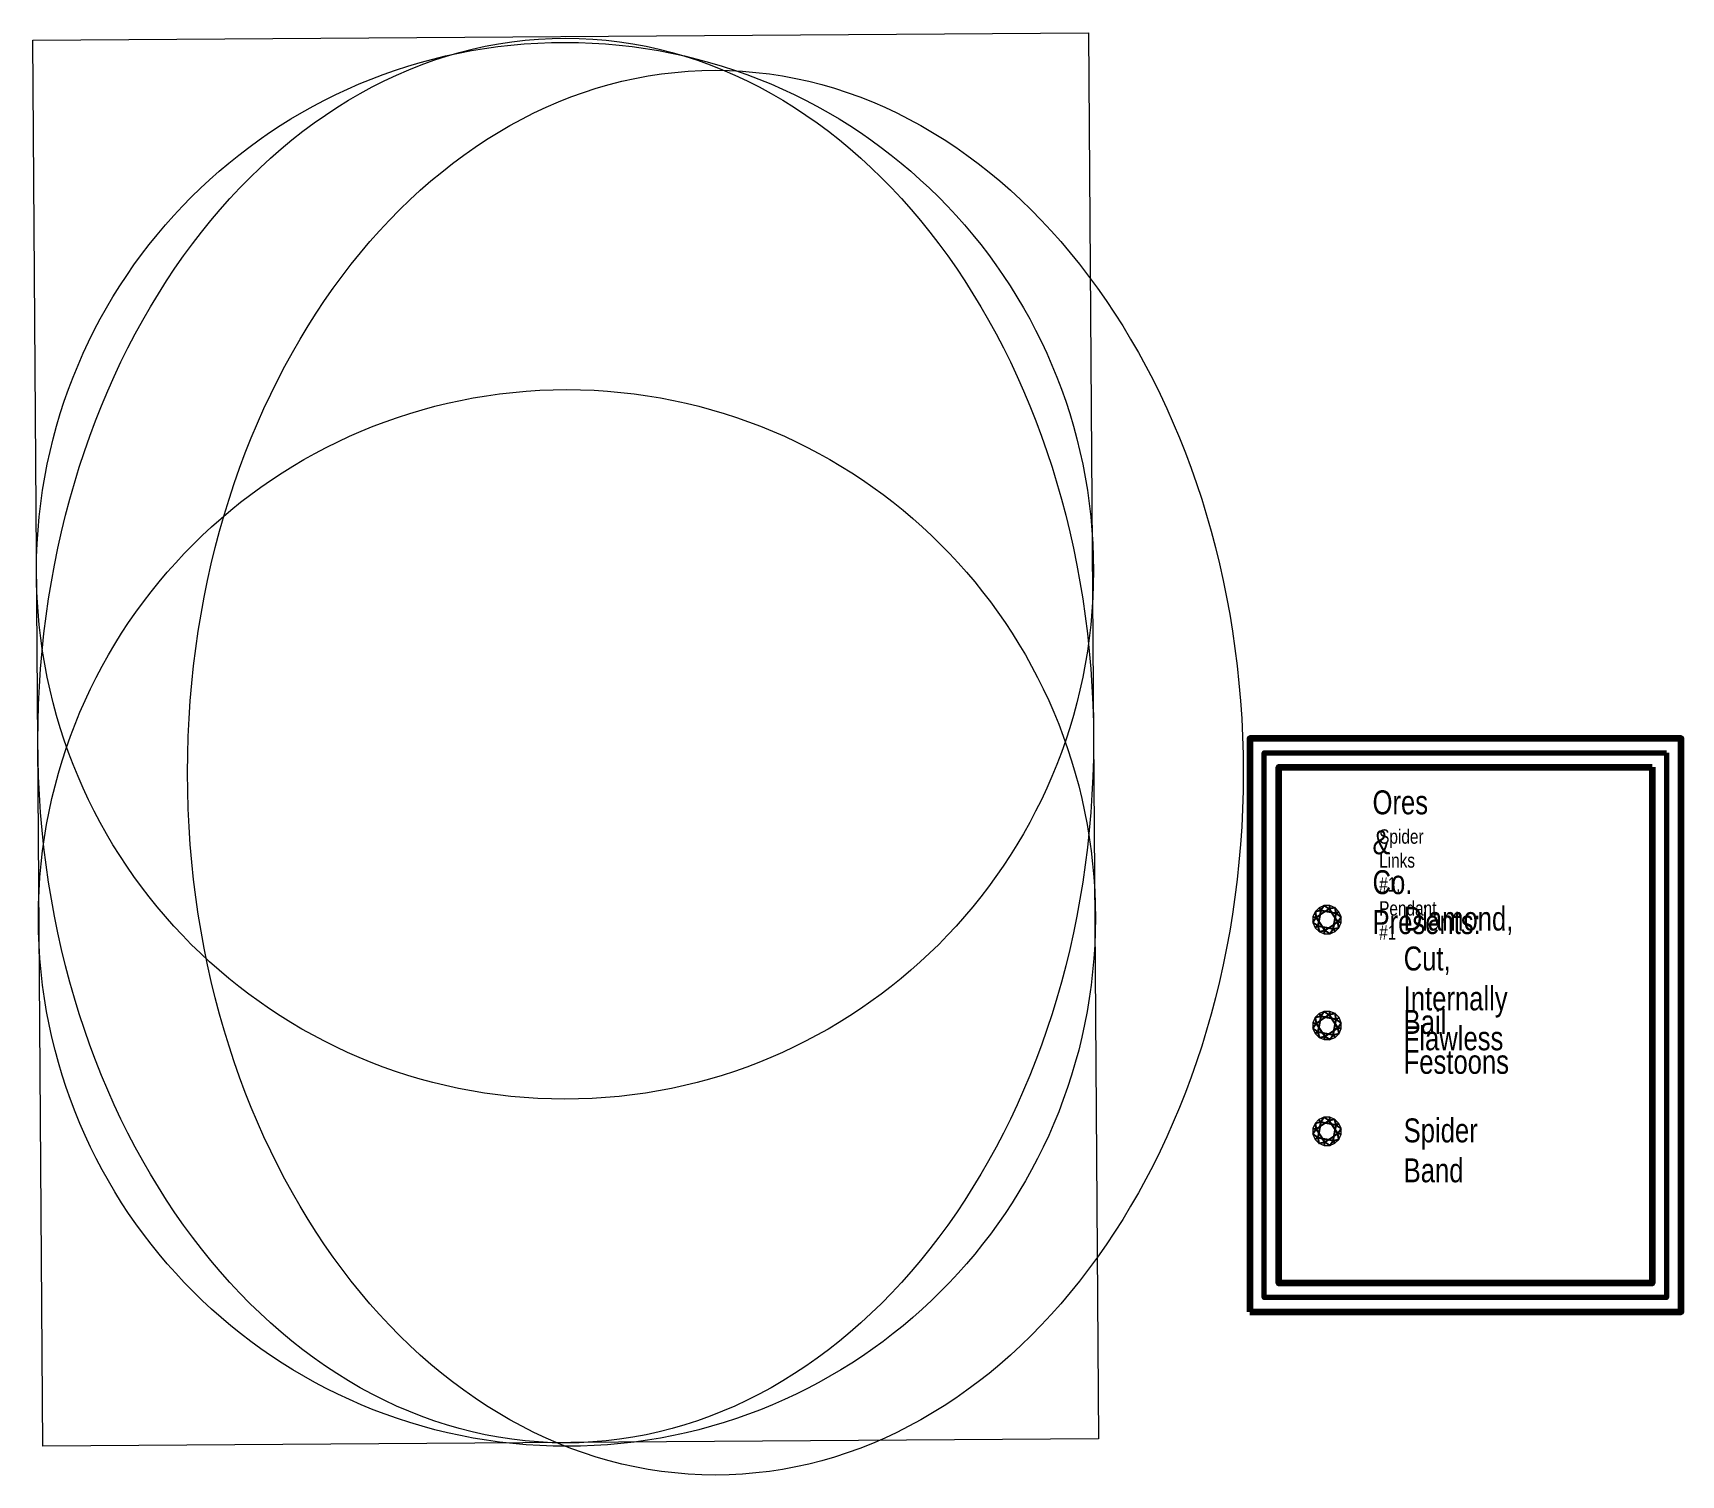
# Model space of a CAD drawing. Header units: inches. Extents: x -2.75 to 4.9, y -3.27 to 3.42.
import ezdxf

# ---------------------------------------------------------------- set-up
doc = ezdxf.new("R2010")
doc.units = ezdxf.units.IN
doc.header["$MEASUREMENT"] = 0
doc.layers.add('Layer 1', color=7, linetype='Continuous')
doc.styles.add('Embassy BT for Ores & Co. ', font='Embassy BT.ttf')

msp = doc.modelspace()

# ---------------------------------------------------------------- linework, layer by layer
at = {"color": 7}
for p, q in [((3.0287, -0.319), (3.0287, -0.3746)), ((3.1875, -0.6798), (3.2029, -0.6829)), ((3.2029, -0.6829), (3.1875, -0.7058)), ((3.2246, -0.6504), (3.1975, -0.6558)), ((3.1975, -0.6558), (3.2029, -0.6829)), ((3.2029, -0.6829), (3.2629, -0.6428)), ((3.2205, -0.6711), (3.2029, -0.6829)), ((3.2029, -0.6829), (3.2146, -0.7005)), ((3.243, -0.7429), (3.2029, -0.6829)), ((3.2246, -0.6504), (3.2105, -0.7212)), ((3.2159, -0.6374), (3.2246, -0.6504)), ((3.2246, -0.6504), (3.2205, -0.6711)), ((3.2399, -0.6275), (3.2246, -0.6504)), ((3.2453, -0.6545), (3.2246, -0.6504)), ((3.2954, -0.6645), (3.2246, -0.6504)), ((3.2629, -0.6428), (3.2399, -0.6275)), ((3.2629, -0.6428), (3.2453, -0.6545)), ((3.2659, -0.6275), (3.2629, -0.6428)), ((3.29, -0.6374), (3.2629, -0.6428)), ((3.2746, -0.6604), (3.2629, -0.6428)), ((3.2629, -0.6428), (3.303, -0.7028)), ((3.2954, -0.6645), (3.2746, -0.6604)), ((3.2813, -0.7353), (3.2954, -0.6645)), ((3.2954, -0.6645), (3.29, -0.6374)), ((3.2912, -0.6852), (3.2954, -0.6645)), ((3.303, -0.7028), (3.2912, -0.6852)), ((3.3084, -0.6558), (3.2954, -0.6645)), ((3.3183, -0.6798), (3.2954, -0.6645)), ((3.303, -0.7028), (3.3183, -0.6798)), ((3.1875, -0.7058), (3.2105, -0.7212)), ((3.1975, -0.7299), (3.2105, -0.7212)), ((3.2146, -0.7005), (3.2105, -0.7212)), ((3.2105, -0.7212), (3.2159, -0.7483)), ((3.2105, -0.7212), (3.2312, -0.7253)), ((3.2105, -0.7212), (3.2813, -0.7353)), ((3.2159, -0.7483), (3.243, -0.7429)), ((3.2312, -0.7253), (3.243, -0.7429)), ((3.2399, -0.7582), (3.243, -0.7429)), ((3.2399, -0.7582), (3.243, -0.7429)), ((3.303, -0.7028), (3.243, -0.7429)), ((3.243, -0.7429), (3.2606, -0.7311)), ((3.243, -0.7429), (3.2659, -0.7582)), ((3.2606, -0.7311), (3.2813, -0.7353)), ((3.2659, -0.7582), (3.2813, -0.7353)), ((3.2813, -0.7353), (3.2854, -0.7145)), ((3.2813, -0.7353), (3.3084, -0.7299)), ((3.29, -0.7483), (3.2813, -0.7353)), ((3.2854, -0.7145), (3.303, -0.7028)), ((3.3084, -0.7299), (3.303, -0.7028)), ((3.3183, -0.7058), (3.303, -0.7028)), ((3.2248, -1.1418), (3.1977, -1.1472)), ((3.2031, -1.1742), (3.2631, -1.1342)), ((3.2248, -1.1418), (3.2107, -1.2125)), ((3.2161, -1.1288), (3.2248, -1.1418)), ((3.2248, -1.1418), (3.2206, -1.1625)), ((3.2401, -1.1188), (3.2248, -1.1418)), ((3.2455, -1.1459), (3.2248, -1.1418)), ((3.2955, -1.1558), (3.2248, -1.1418)), ((3.2631, -1.1342), (3.2401, -1.1188)), ((3.2631, -1.1342), (3.2455, -1.1459)), ((3.2661, -1.1188), (3.2631, -1.1342)), ((3.2902, -1.1288), (3.2631, -1.1342)), ((3.2748, -1.1517), (3.2631, -1.1342)), ((3.2631, -1.1342), (3.3032, -1.1942)), ((3.2955, -1.1558), (3.2902, -1.1288)), ((3.1877, -1.1712), (3.2031, -1.1742)), ((3.2031, -1.1742), (3.1877, -1.1972)), ((3.1877, -1.1972), (3.2107, -1.2125)), ((3.1977, -1.1472), (3.2031, -1.1742)), ((3.1977, -1.2212), (3.2107, -1.2125)), ((3.2206, -1.1625), (3.2031, -1.1742)), ((3.2031, -1.1742), (3.2148, -1.1918)), ((3.2432, -1.2342), (3.2031, -1.1742)), ((3.2148, -1.1918), (3.2107, -1.2125)), ((3.2107, -1.2125), (3.2161, -1.2396)), ((3.2107, -1.2125), (3.2314, -1.2167)), ((3.2107, -1.2125), (3.2815, -1.2266)), ((3.2314, -1.2167), (3.2432, -1.2342)), ((3.3032, -1.1942), (3.2432, -1.2342)), ((3.2432, -1.2342), (3.2607, -1.2225)), ((3.2607, -1.2225), (3.2815, -1.2266)), ((3.2955, -1.1558), (3.2748, -1.1517)), ((3.2815, -1.2266), (3.2955, -1.1558)), ((3.2815, -1.2266), (3.2856, -1.2059)), ((3.2815, -1.2266), (3.3085, -1.2212)), ((3.2856, -1.2059), (3.3032, -1.1942)), ((3.2914, -1.1766), (3.2955, -1.1558)), ((3.3032, -1.1942), (3.2914, -1.1766)), ((3.3085, -1.1472), (3.2955, -1.1558)), ((3.3185, -1.1712), (3.2955, -1.1558)), ((3.3032, -1.1942), (3.3185, -1.1712)), ((3.3085, -1.2212), (3.3032, -1.1942)), ((3.3185, -1.1972), (3.3032, -1.1942)), ((3.2161, -1.2396), (3.2432, -1.2342)), ((3.2401, -1.2496), (3.2432, -1.2342)), ((3.2401, -1.2496), (3.2432, -1.2342)), ((3.2432, -1.2342), (3.2661, -1.2496)), ((3.2661, -1.2496), (3.2815, -1.2266)), ((3.2902, -1.2396), (3.2815, -1.2266)), ((3.1873, -1.662), (3.2026, -1.6651)), ((3.2026, -1.6651), (3.1873, -1.688)), ((3.2243, -1.6326), (3.1972, -1.638)), ((3.1972, -1.638), (3.2026, -1.6651)), ((3.2026, -1.6651), (3.2626, -1.625)), ((3.2202, -1.6533), (3.2026, -1.6651)), ((3.2026, -1.6651), (3.2144, -1.6827)), ((3.2427, -1.7251), (3.2026, -1.6651)), ((3.2243, -1.6326), (3.2103, -1.7034)), ((3.2156, -1.6196), (3.2243, -1.6326)), ((3.2243, -1.6326), (3.2202, -1.6533)), ((3.2397, -1.6097), (3.2243, -1.6326)), ((3.2451, -1.6367), (3.2243, -1.6326)), ((3.2951, -1.6467), (3.2243, -1.6326)), ((3.2626, -1.625), (3.2397, -1.6097)), ((3.2626, -1.625), (3.2451, -1.6367)), ((3.2657, -1.6097), (3.2626, -1.625)), ((3.2897, -1.6196), (3.2626, -1.625)), ((3.2744, -1.6426), (3.2626, -1.625)), ((3.2626, -1.625), (3.3027, -1.685)), ((3.2951, -1.6467), (3.2744, -1.6426)), ((3.281, -1.7175), (3.2951, -1.6467)), ((3.2951, -1.6467), (3.2897, -1.6196)), ((3.291, -1.6674), (3.2951, -1.6467)), ((3.3027, -1.685), (3.291, -1.6674)), ((3.3081, -1.638), (3.2951, -1.6467)), ((3.3181, -1.662), (3.2951, -1.6467)), ((3.3027, -1.685), (3.3181, -1.662)), ((3.1873, -1.688), (3.2103, -1.7034)), ((3.1972, -1.7121), (3.2103, -1.7034)), ((3.2144, -1.6827), (3.2103, -1.7034)), ((3.2103, -1.7034), (3.2156, -1.7305)), ((3.2103, -1.7034), (3.231, -1.7075)), ((3.2103, -1.7034), (3.281, -1.7175)), ((3.2156, -1.7305), (3.2427, -1.7251)), ((3.231, -1.7075), (3.2427, -1.7251)), ((3.2397, -1.7404), (3.2427, -1.7251)), ((3.2397, -1.7404), (3.2427, -1.7251)), ((3.3027, -1.685), (3.2427, -1.7251)), ((3.2427, -1.7251), (3.2603, -1.7133)), ((3.2427, -1.7251), (3.2657, -1.7404)), ((3.2603, -1.7133), (3.281, -1.7175)), ((3.2657, -1.7404), (3.281, -1.7175)), ((3.281, -1.7175), (3.2852, -1.6967)), ((3.281, -1.7175), (3.3081, -1.7121)), ((3.2897, -1.7305), (3.281, -1.7175)), ((3.2852, -1.6967), (3.3027, -1.685)), ((3.3081, -1.7121), (3.3027, -1.685)), ((3.3181, -1.688), (3.3027, -1.685))]:
    msp.add_line(p, q, dxfattribs=at)
at = {"lineweight": 70}
msp.add_lwpolyline([(4.8285, 0.081), (4.8285, -2.4463), (2.962, -2.4463), (2.962, 0.081)], close=True, dxfattribs=at)
at = {"color": 7, "lineweight": 106}
msp.add_lwpolyline([(4.7618, 0.0143), (4.7618, -2.3796), (3.0287, -2.3796), (3.0287, 0.0143)], close=True, dxfattribs=at)
at = {"linetype": 'Continuous', "lineweight": 5}
for points in [[(3.2659, -0.7582), (3.29, -0.7483), (3.3084, -0.7299), (3.3183, -0.7058), (3.3183, -0.6798), (3.3084, -0.6558), (3.29, -0.6374), (3.2659, -0.6275), (3.2399, -0.6275), (3.2159, -0.6374), (3.1975, -0.6558), (3.1875, -0.6798), (3.1875, -0.7058), (3.1975, -0.7299), (3.2159, -0.7483), (3.2399, -0.7582)], [(3.2661, -1.2496), (3.2902, -1.2396), (3.3085, -1.2212), (3.3185, -1.1972), (3.3185, -1.1712), (3.3085, -1.1472), (3.2902, -1.1288), (3.2661, -1.1188), (3.2401, -1.1188), (3.2161, -1.1288), (3.1977, -1.1472), (3.1877, -1.1712), (3.1877, -1.1972), (3.1977, -1.2212), (3.2161, -1.2396), (3.2401, -1.2496)], [(3.2657, -1.7404), (3.2897, -1.7305), (3.3081, -1.7121), (3.3181, -1.688), (3.3181, -1.662), (3.3081, -1.638), (3.2897, -1.6196), (3.2657, -1.6097), (3.2397, -1.6097), (3.2156, -1.6196), (3.1972, -1.638), (3.1873, -1.662), (3.1873, -1.688), (3.1972, -1.7121), (3.2156, -1.7305), (3.2397, -1.7404)]]:
    msp.add_lwpolyline(points, close=True, dxfattribs=at)
at = {"layer": 'Layer 1', "color": 250, "lineweight": 18}
msp.add_lwpolyline([(-2.7502, 3.3879), (2.1469, 3.4219), (2.1924, -3.1026), (-2.7048, -3.1366), (-2.7502, 3.3879)], dxfattribs=at)
at = {"layer": 'Layer 1', "color": 7, "lineweight": 100}
msp.add_lwpolyline([(2.8953, -2.513), (4.8952, -2.513), (4.8952, 0.1477), (2.8953, 0.1477), (2.8953, -2.513)], close=True, dxfattribs=at)
at = {"layer": 'Layer 1', "color": 250, "lineweight": 18}
for centre, major_axis, ratio in [((-0.2822, 0.9263, 0.1111), (0, 2.4517), 1), ((-0.2822, 0.9263, 0.2222), (0, 2.4517), 1), ((-0.2822, 0.9263, 0.4444), (0, 2.4517), 1), ((-0.2822, 0.9263, 0.3333), (0, 2.4517), 1), ((-0.279, 0.1384), (0, 3.2592), 0.751299), ((0.4155, -0.0107), (0, 3.2592), 0.751299), ((-0.2734, -0.6849, 0.1111), (0, 2.4517), 1)]:
    msp.add_ellipse(centre, major_axis=major_axis, ratio=ratio, dxfattribs=at)

# ---------------------------------------------------------------- texts
at = {"color": 7, "width": 0.0000037, "attachment_point": 1, "style": 'Embassy BT for Ores & Co. '}
for s, insert, char_height in [('{\\pxsm1;\\W0.8;Ores & Co. Presents:}', (3.464, -0.0928), 0.11111), ('{\\pxsm1;\\W0.8;Spider Links #1, Pendant #1 }', (3.4947, -0.2737), 0.066667), ('{\\pxsm1;\\W0.8;Diamond, Cut,\\PInternally Flawless}', (3.6085, -0.6321), 0.11111), ('{\\pxsm1;\\W0.8;Bail Festoons}', (3.6082, -1.1117), 0.11111), ('{\\pxsm1;\\W0.8;Spider Band}', (3.6084, -1.6151), 0.11111)]:
    msp.add_mtext(s, dxfattribs=dict(at, insert=insert, char_height=char_height))

doc.saveas('drawing.dxf')
